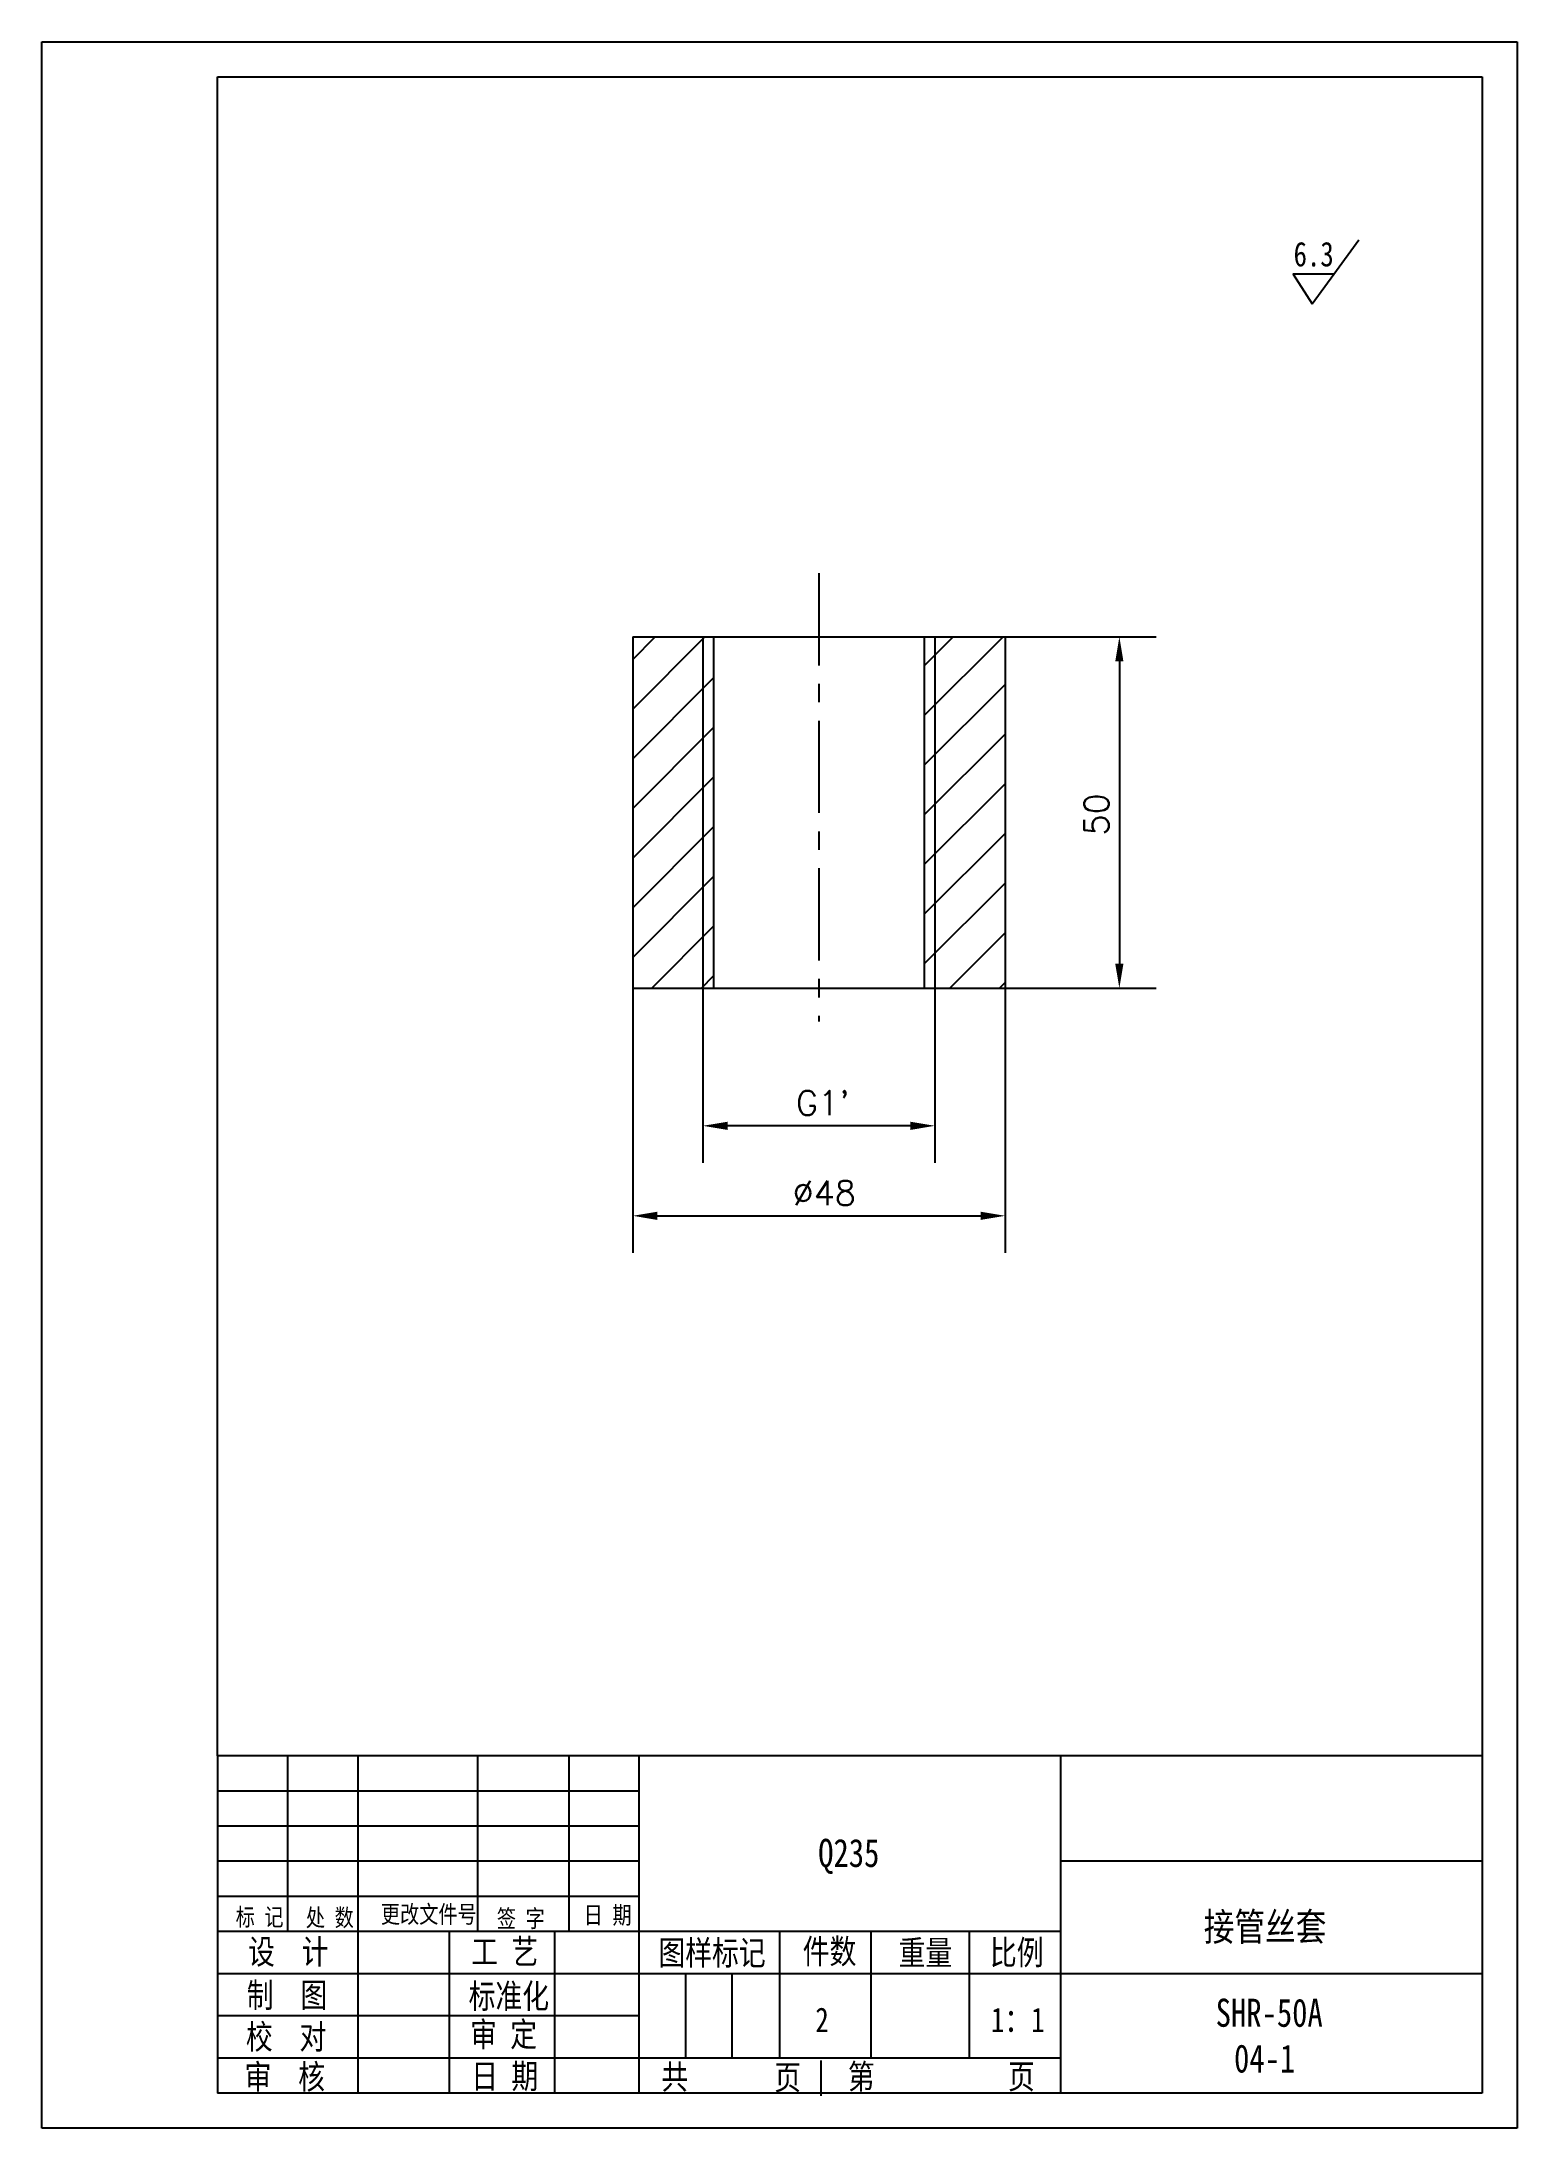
# Model space of a CAD drawing. Extents: x 352 to 562, y 107 to 404.
import ezdxf

# ---------------------------------------------------------------- set-up
doc = ezdxf.new("R2010")
doc.units = 0
doc.header["$LTSCALE"] = 10.5
doc.header["$MEASUREMENT"] = 0
doc.linetypes.add('CENTER', pattern=[2, 1.25, -0.25, 0.25, -0.25])
doc.layers.get('0').update_dxf_attribs({"color": 2, "linetype": 'CONTINUOUS'})
doc.layers.get('DEFPOINTS').update_dxf_attribs({"linetype": 'CONTINUOUS'})
doc.layers.add('PART', color=3, linetype='CONTINUOUS')
doc.layers.add('SMPEN_THICK', color=7, linetype='CONTINUOUS')
doc.styles.add('HZDX', font='', dxfattribs={"width": 0.8, "height": 7.5})
doc.styles.get("Standard").update_dxf_attribs({"font": 'txt.shx', "height": 3.5, "bigfont": 'hzfs.shx'})
doc.styles.get('HZDX').set_extended_font_data('SimSun')
doc.dimstyles.get("Standard").update_dxf_attribs({"dimtxt": 0.18, "dimasz": 0.18, "dimexe": 0.18, "dimexo": 0.0625, "dimgap": 0.09, "dimtad": 0, "dimtih": 1, "dimtoh": 1, "dimdec": 4, "dimzin": 0, "dimdsep": 46, "dimtxsty": 'Standard', "dimcen": 0.09, "dimadec": 0, "dimazin": 0, "dimtfac": 1, "dimtdec": 4, "dimtofl": 0, "dimtmove": 0, "dimatfit": 3, "dimfxl": 1, "dimtolj": 1, "dimtzin": 0, "dimarcsym": 0})

# ---------------------------------------------------------------- blocks, each defined once
blk = doc.blocks.new('*D4')
at = {"color": 2, "linetype": 'ByBlock', "transparency": 16777216}
for p, q in [((489.09, 319.08), (510.6, 319.08)), ((505.35, 315.58), (505.35, 272.58)), ((489.09, 269.08), (510.6, 269.08))]:
    blk.add_line(p, q, dxfattribs=at)
for points in [[(504.76, 315.58), (505.93, 315.58), (505.35, 319.08)], [(504.76, 272.58), (505.93, 272.58), (505.35, 269.08)]]:
    blk.add_solid(points, dxfattribs=at)
at = {"layer": 'DEFPOINTS', "color": 0, "linetype": 'ByBlock', "transparency": 16777216}
for p in [(489.09, 319.08), (489.09, 269.08), (505.35, 269.08)]:
    blk.add_point(p, dxfattribs=at)
at = {"color": 2, "linetype": 'ByBlock', "transparency": 16777216, "insert": (502.1, 293.81), "char_height": 3.5, "attachment_point": 5, "rotation": 90}
blk.add_mtext('\\A1;50', dxfattribs=at)
blk = doc.blocks.new('*D5')
at = {"color": 2, "linetype": 'ByBlock', "transparency": 16777216}
for p, q in [((436.09, 269.08), (436.09, 231.43)), ((489.09, 269.08), (489.09, 231.43)), ((439.59, 236.68), (485.59, 236.68))]:
    blk.add_line(p, q, dxfattribs=at)
for points in [[(439.59, 237.26), (439.59, 236.09), (436.09, 236.68)], [(485.59, 237.26), (485.59, 236.09), (489.09, 236.68)]]:
    blk.add_solid(points, dxfattribs=at)
at = {"layer": 'DEFPOINTS', "color": 0, "linetype": 'ByBlock', "transparency": 16777216}
for p in [(436.09, 269.08), (489.09, 269.08), (489.09, 236.68)]:
    blk.add_point(p, dxfattribs=at)
at = {"color": 2, "linetype": 'ByBlock', "transparency": 16777216, "insert": (463.35, 239.93), "char_height": 3.5, "attachment_point": 5}
blk.add_mtext('\\A1;∅48', dxfattribs=at)
blk = doc.blocks.new('*D6')
at = {"color": 2, "linetype": 'ByBlock', "transparency": 16777216}
for p, q in [((446.09, 269.08), (446.09, 244.24)), ((479.09, 269.08), (479.09, 244.24)), ((475.59, 249.49), (449.59, 249.49))]:
    blk.add_line(p, q, dxfattribs=at)
for points in [[(449.59, 250.07), (449.59, 248.9), (446.09, 249.49)], [(475.59, 250.07), (475.59, 248.9), (479.09, 249.49)]]:
    blk.add_solid(points, dxfattribs=at)
at = {"layer": 'DEFPOINTS', "color": 0, "linetype": 'ByBlock', "transparency": 16777216}
for p in [(446.09, 269.08), (479.09, 269.08), (446.09, 249.49)]:
    blk.add_point(p, dxfattribs=at)
at = {"color": 2, "linetype": 'ByBlock', "transparency": 16777216, "insert": (463.14, 252.74), "char_height": 3.5, "attachment_point": 5}
blk.add_mtext("\\A1;G1'", dxfattribs=at)

msp = doc.modelspace()

# ---------------------------------------------------------------- hatches: boundary and pattern name
at = {"layer": 'SMPEN_THICK'}
h = msp.add_hatch(dxfattribs=at)
h.set_pattern_fill('ANSI31', color=256, scale=40, style=0)
h.paths.add_polyline_path([(446.08991, 319.08441), (436.08991, 319.08441), (436.08991, 269.08441), (446.08991, 269.08441)])
h.paths.add_polyline_path([(489.08991, 319.08441), (479.08991, 319.08441), (479.08991, 269.08441), (489.08991, 269.08441)])
h.paths.add_polyline_path([(479.08991, 319.08441), (477.58991, 319.08441), (477.58991, 269.08441), (479.08991, 269.08441)])
h.paths.add_polyline_path([(446.08991, 269.08441), (447.58991, 269.08441), (447.58991, 319.08441), (446.08991, 319.08441)])

# ---------------------------------------------------------------- linework, layer by layer
at = {"layer": 'PART', "linetype": 'Continuous'}
for p, q in [((351.97955, 403.79771), (561.97955, 403.79771)), ((561.97955, 403.79771), (561.97955, 106.79771)), ((556.97955, 159.79771), (376.97955, 159.79771)), ((386.97955, 159.79771), (386.97955, 134.79771)), ((396.97955, 159.79771), (396.97955, 111.79771)), ((413.97955, 159.79771), (413.97955, 134.79771)), ((426.97955, 159.79771), (426.97955, 134.79771)), ((436.97955, 159.79771), (436.97955, 111.79771)), ((496.97955, 159.79771), (496.97955, 111.79771)), ((556.97955, 144.79771), (496.97955, 144.79771)), ((409.97955, 134.79771), (409.97955, 111.79771)), ((424.97955, 134.79771), (424.97955, 111.79771)), ((456.97955, 134.79771), (456.97955, 116.79771)), ((469.97955, 134.79771), (469.97955, 116.79771)), ((483.97955, 134.79771), (483.97955, 116.79771)), ((443.57955, 128.79771), (443.57955, 116.79771)), ((450.17955, 128.79771), (450.17955, 116.79771)), ((556.97955, 128.79771), (496.97955, 128.79771)), ((462.84929, 116.42398), (462.84929, 111.42398)), ((561.97955, 106.79771), (351.97955, 106.79771))]:
    msp.add_line(p, q, dxfattribs=at)
at = {"layer": 'PART', "color": 5, "linetype": 'Continuous'}
for p, q in [((376.97955, 398.79771), (556.97955, 398.79771)), ((556.97955, 398.79771), (556.97955, 111.79771)), ((376.97955, 159.79771), (376.97955, 111.79771)), ((556.97955, 111.79771), (376.97955, 111.79771))]:
    msp.add_line(p, q, dxfattribs=at)
at = {"layer": 'SMPEN_THICK', "color": 3}
msp.add_line((351.97955, 106.79771), (351.97955, 403.79771), dxfattribs=at)
at = {"layer": 'SMPEN_THICK', "color": 5}
for p, q in [((376.97955, 159.79771), (376.97955, 398.79771)), ((436.08991, 319.08441), (489.08991, 319.08441)), ((436.08991, 319.08441), (436.08991, 269.08441)), ((447.58991, 319.08441), (447.58991, 269.08441)), ((477.58991, 319.08441), (477.58991, 269.08441)), ((489.08991, 319.08441), (489.08991, 269.08441)), ((436.08991, 269.08441), (489.08991, 269.08441))]:
    msp.add_line(p, q, dxfattribs=at)
at = {"layer": 'SMPEN_THICK'}
for p, q in [((535.864, 370.7145), (539.43427, 375.60461)), ((446.08991, 319.08441), (446.08991, 269.08441)), ((479.08991, 319.08441), (479.08991, 269.08441)), ((436.97955, 154.79771), (376.97955, 154.79771)), ((436.97955, 149.79771), (376.97955, 149.79771)), ((436.97955, 144.79771), (376.97955, 144.79771)), ((436.97955, 139.79771), (376.97955, 139.79771)), ((496.97955, 134.79771), (376.97955, 134.79771)), ((496.97955, 128.79771), (376.97955, 128.79771)), ((436.97955, 122.79771), (376.97955, 122.79771)), ((496.97955, 116.79771), (376.97955, 116.79771))]:
    msp.add_line(p, q, dxfattribs=at)
at = {"layer": 'SMPEN_THICK', "linetype": 'CENTER'}
msp.add_line((462.58991, 328.14761), (462.58991, 264.35083), dxfattribs=at)
at = {"layer": 'SMPEN_THICK'}
msp.add_lwpolyline([(532.80321, 366.50798), (535.864, 370.7145), (530.06784, 370.7145)], close=True, dxfattribs=at)

# ---------------------------------------------------------------- texts
at = {"layer": 'SMPEN_THICK', "style": 'HZDX', "width": 0.8}
for s, height, p in [('6.3', 3.5, (530.14573, 371.81845)), ('Q235', 4, (462.48593, 143.99256)), ('标 记', 2.5, (379.57841, 135.62135)), ('处 数', 2.5, (389.57467, 135.54128)), ('更改文件号', 2.5, (400.24972, 136.0185)), ('签 字', 2.5, (416.7505, 135.40398)), ('日 期', 2.5, (429.11497, 135.89559)), ('接管丝套', 4, (517.36201, 133.48248)), ('设  计', 3.5, (381.34024, 130.17961)), ('工 艺', 3.5, (413.09299, 130.19084)), ('图样标记', 3.5, (439.73762, 130.01843)), ('件数', 3.5, (460.28031, 130.2242)), ('重量', 3.5, (473.92567, 130.04125)), ('比例', 3.5, (486.93058, 130.06408)), ('制  图', 3.5, (381.15721, 123.99449)), ('标准化', 3.5, (412.72692, 123.85719)), ('SHR-50A', 4, (519.06044, 121.24218)), ('校  对', 3.5, (381.03144, 118.07238)), ('审 定', 3.5, (412.93279, 118.42669)), ('2', 3.5, (462.08528, 120.48686)), ('1：1', 3.5, (487.07164, 120.48686)), ('审  核', 3.5, (380.84841, 112.37887)), ('日 期', 3.5, (413.1007, 112.45717)), ('共', 3.5, (440.1722, 112.36622)), ('页', 3.5, (456.23143, 112.28616)), ('第', 3.5, (466.70829, 112.41187)), ('页', 3.5, (489.50501, 112.41187)), ('04-1', 4, (521.67175, 114.73243))]:
    msp.add_text(s, height=height, dxfattribs=at).set_placement(p)

# ---------------------------------------------------------------- dimensions: what is measured, and where the dimension line sits
at = {"layer": 'SMPEN_THICK'}
dim = msp.add_linear_dim(base=(505.3465, 269.08441), p1=(489.08991, 319.08441), p2=(489.08991, 269.08441), angle=90, dimstyle='Standard', override={"dimtxt": 5, "dimasz": 3.5, "dimexe": 5.25, "dimexo": 0, "dimgap": 1.5, "dimtad": 1, "dimtih": 0, "dimtoh": 0, "dimzin": 8, "dimclrd": 2, "dimclre": 2, "dimclrt": 2, "dimtm": 0.115, "dimtfac": 0.66667, "dimtofl": 1, "dimatfit": 1, "dimtvp": 5, "dimtzin": 8}, dxfattribs=at)
dim.commit()
dim.dimension.update_dxf_attribs({"geometry": '*D4', "text_midpoint": (505.3465, 293.80708), "dimtype": 160})
for base, p1, p2, text, picture, middle in [((489.08991, 236.67615), (436.08991, 269.08441), (489.08991, 269.08441), '%%c48', '*D5', (463.34563, 236.67615)), ((446.08991, 249.48664), (479.08991, 269.08441), (446.08991, 269.08441), "G1'", '*D6', (463.14216, 249.48664))]:
    dim = msp.add_linear_dim(base=base, p1=p1, p2=p2, text=text, dimstyle='Standard', override={"dimtxt": 5, "dimasz": 3.5, "dimexe": 5.25, "dimexo": 0, "dimgap": 1.5, "dimtad": 1, "dimtih": 0, "dimtoh": 0, "dimzin": 8, "dimclrd": 2, "dimclre": 2, "dimclrt": 2, "dimtm": 0.115, "dimtfac": 0.66667, "dimtofl": 1, "dimatfit": 1, "dimtvp": 5, "dimtzin": 8}, dxfattribs=at)
    dim.commit()
    dim.dimension.update_dxf_attribs({"geometry": picture, "text_midpoint": middle, "dimtype": 160})

doc.saveas('drawing.dxf')
